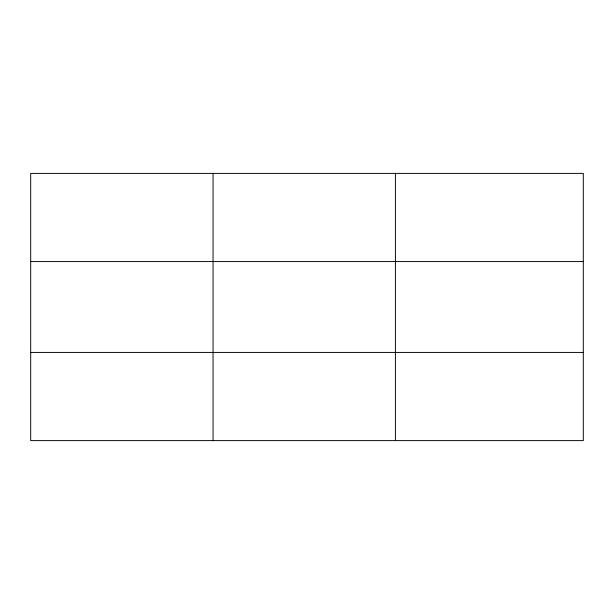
<?xml version="1.0" encoding="UTF-8"?>
<svg xmlns="http://www.w3.org/2000/svg" width="614" height="614" viewBox="0 0 614 614"><rect width="100%" height="100%" fill="white"/><g stroke="black" fill="none" stroke-linecap="round" stroke-linejoin="round"><path stroke-width="0.92" d="M213.058 173.394L213.058 440.606M395.416 173.394L395.416 440.606M583.3 261.572L583.3 173.394L30.7 173.394L30.7 440.606L583.3 440.606L583.3 261.572L30.7 261.572M30.7 352.428L583.3 352.428"/></g></svg>
